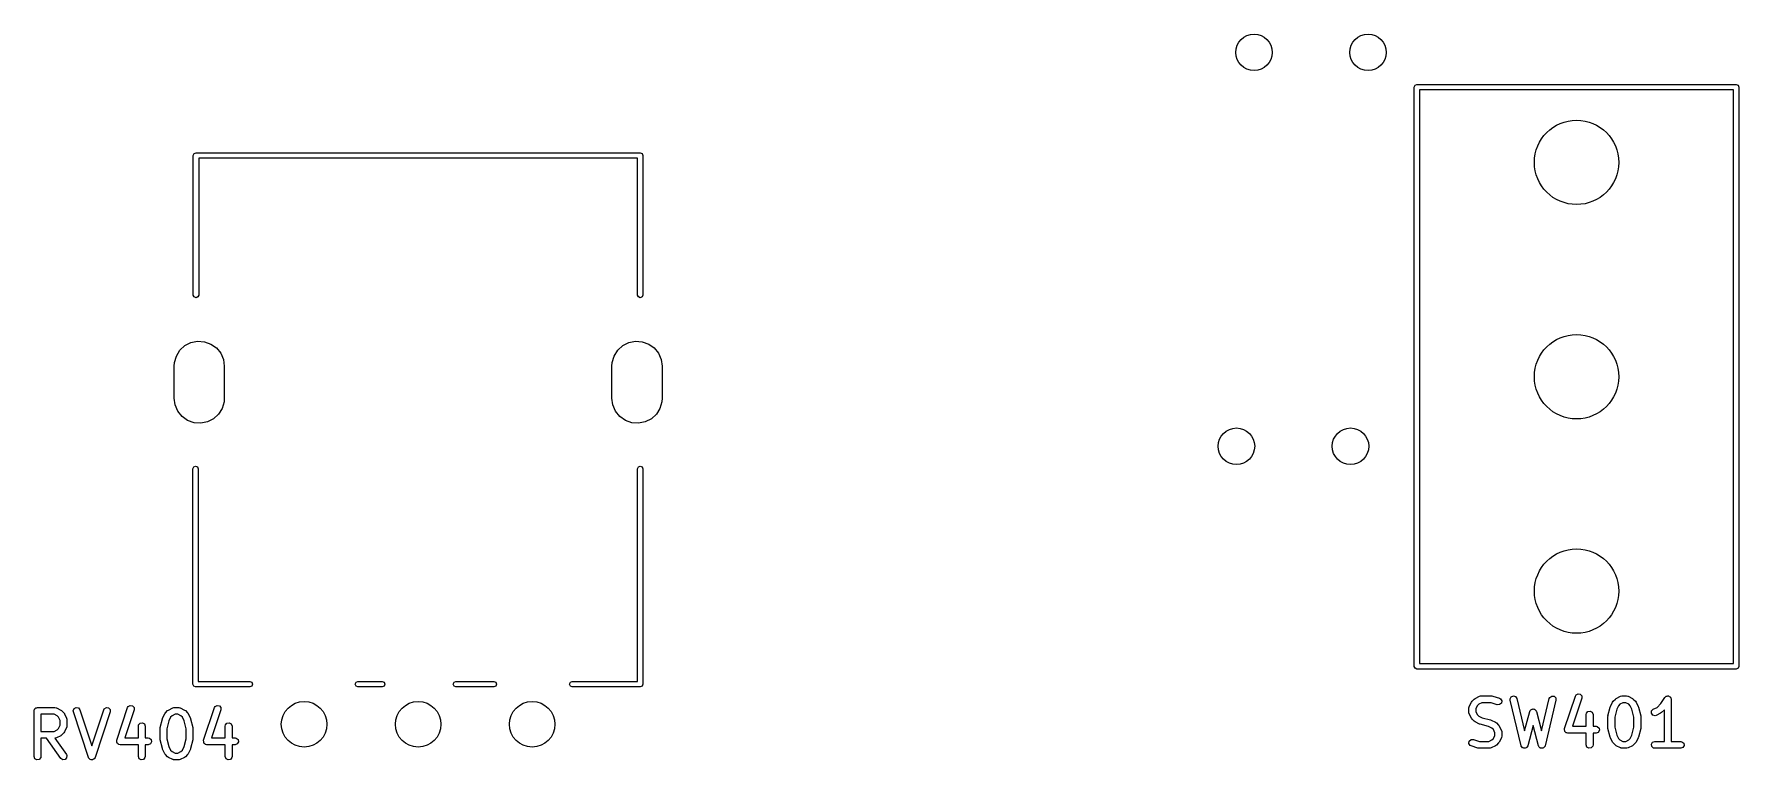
# Model space of a CAD drawing. Extents: x 63 to 233, y -146 to -43.
# Drawn here: x 195.93 to 233.31, y -146.32 to -130.41 of the extents above; entities that cross this region are included whole.
import ezdxf

# ---------------------------------------------------------------- set-up
doc = ezdxf.new("R2010")
doc.units = 0
doc.layers.add('BLACK', color=7, linetype='CONTINUOUS')

msp = doc.modelspace()

# ---------------------------------------------------------------- linework, layer by layer
at = {"layer": 'BLACK', "linetype": 'CONTINUOUS'}
for p, q in [((226.187, -131.572), (226.205, -131.53)), ((226.187, -144.272), (226.187, -131.572)), ((226.205, -131.53), (226.247, -131.512)), ((226.247, -131.512), (233.247, -131.512)), ((233.247, -131.512), (233.289, -131.53)), ((233.289, -131.53), (233.307, -131.572)), ((233.307, -131.572), (233.307, -144.272)), ((226.307, -131.632), (226.307, -144.212)), ((233.187, -131.632), (226.307, -131.632)), ((233.187, -144.212), (233.187, -131.632)), ((199.417, -133.072), (199.435, -133.03)), ((199.417, -136.132), (199.417, -133.072)), ((199.435, -133.03), (199.477, -133.012)), ((199.477, -133.012), (209.217, -133.012)), ((209.217, -133.012), (209.259, -133.03)), ((209.259, -133.03), (209.277, -133.072)), ((209.277, -133.072), (209.277, -136.132)), ((209.157, -133.132), (199.537, -133.132)), ((199.537, -133.132), (199.537, -136.132)), ((209.157, -136.132), (209.157, -133.132)), ((199.435, -136.174), (199.417, -136.132)), ((199.477, -136.192), (199.435, -136.174)), ((199.519, -136.174), (199.477, -136.192)), ((199.537, -136.132), (199.519, -136.174)), ((209.175, -136.174), (209.157, -136.132)), ((209.217, -136.192), (209.175, -136.174)), ((209.259, -136.174), (209.217, -136.192)), ((209.277, -136.132), (209.259, -136.174)), ((199.233, -137.24), (199.366, -137.173)), ((199.366, -137.173), (199.512, -137.143)), ((199.512, -137.143), (199.661, -137.154)), ((199.661, -137.154), (199.802, -137.205)), ((208.833, -137.24), (208.966, -137.173)), ((208.966, -137.173), (209.112, -137.143)), ((209.112, -137.143), (209.261, -137.154)), ((209.261, -137.154), (209.402, -137.205)), ((199.003, -137.612), (199.045, -137.468)), ((199.045, -137.468), (199.123, -137.341)), ((199.123, -137.341), (199.233, -137.24)), ((199.802, -137.205), (199.924, -137.291)), ((199.924, -137.291), (200.017, -137.407)), ((200.017, -137.407), (200.077, -137.544)), ((200.077, -137.544), (200.097, -137.692)), ((208.603, -137.612), (208.645, -137.468)), ((208.645, -137.468), (208.723, -137.341)), ((208.723, -137.341), (208.833, -137.24)), ((209.402, -137.205), (209.524, -137.291)), ((209.524, -137.291), (209.617, -137.407)), ((209.617, -137.407), (209.677, -137.544)), ((209.677, -137.544), (209.697, -137.692)), ((198.997, -137.692), (199.003, -137.612)), ((198.997, -138.392), (198.997, -137.692)), ((200.097, -137.692), (200.097, -138.392)), ((208.597, -137.692), (208.603, -137.612)), ((208.597, -138.392), (208.597, -137.692)), ((209.697, -137.692), (209.697, -138.392)), ((199.017, -138.54), (198.997, -138.392)), ((199.077, -138.677), (199.017, -138.54)), ((199.17, -138.793), (199.077, -138.677)), ((200.049, -138.616), (199.971, -138.743)), ((200.091, -138.472), (200.049, -138.616)), ((200.097, -138.392), (200.091, -138.472)), ((208.617, -138.54), (208.597, -138.392)), ((208.677, -138.677), (208.617, -138.54)), ((208.77, -138.793), (208.677, -138.677)), ((209.649, -138.616), (209.571, -138.743)), ((209.691, -138.472), (209.649, -138.616)), ((209.697, -138.392), (209.691, -138.472)), ((199.292, -138.879), (199.17, -138.793)), ((199.433, -138.93), (199.292, -138.879)), ((199.582, -138.941), (199.433, -138.93)), ((199.728, -138.911), (199.582, -138.941)), ((199.861, -138.844), (199.728, -138.911)), ((199.971, -138.743), (199.861, -138.844)), ((208.892, -138.879), (208.77, -138.793)), ((209.033, -138.93), (208.892, -138.879)), ((209.182, -138.941), (209.033, -138.93)), ((209.328, -138.911), (209.182, -138.941)), ((209.461, -138.844), (209.328, -138.911)), ((209.571, -138.743), (209.461, -138.844)), ((199.407, -139.942), (199.425, -139.9)), ((199.407, -144.662), (199.407, -139.942)), ((199.425, -139.9), (199.467, -139.882)), ((199.467, -139.882), (199.509, -139.9)), ((199.509, -139.9), (199.527, -139.942)), ((199.527, -139.942), (199.527, -144.602)), ((209.157, -139.942), (209.175, -139.9)), ((209.157, -144.602), (209.157, -139.942)), ((209.175, -139.9), (209.217, -139.882)), ((209.217, -139.882), (209.259, -139.9)), ((209.259, -139.9), (209.277, -139.942)), ((209.277, -139.942), (209.277, -144.662)), ((226.205, -144.314), (226.187, -144.272)), ((226.307, -144.212), (233.187, -144.212)), ((233.307, -144.272), (233.289, -144.314)), ((199.425, -144.704), (199.407, -144.662)), ((199.527, -144.602), (200.657, -144.602)), ((200.657, -144.602), (200.699, -144.62)), ((200.699, -144.62), (200.717, -144.662)), ((200.717, -144.662), (200.699, -144.704)), ((202.967, -144.662), (202.985, -144.62)), ((202.985, -144.704), (202.967, -144.662)), ((202.985, -144.62), (203.027, -144.602)), ((203.027, -144.602), (203.557, -144.602)), ((203.557, -144.602), (203.599, -144.62)), ((203.599, -144.62), (203.617, -144.662)), ((203.617, -144.662), (203.599, -144.704)), ((205.117, -144.662), (205.135, -144.62)), ((205.135, -144.704), (205.117, -144.662)), ((205.135, -144.62), (205.177, -144.602)), ((205.177, -144.602), (206.007, -144.602)), ((206.007, -144.602), (206.049, -144.62)), ((206.049, -144.62), (206.067, -144.662)), ((206.067, -144.662), (206.049, -144.704)), ((207.667, -144.662), (207.685, -144.62)), ((207.685, -144.704), (207.667, -144.662)), ((207.685, -144.62), (207.727, -144.602)), ((207.727, -144.602), (209.157, -144.602)), ((209.277, -144.662), (209.259, -144.704)), ((226.247, -144.332), (226.205, -144.314)), ((233.247, -144.332), (226.247, -144.332)), ((233.289, -144.314), (233.247, -144.332)), ((199.467, -144.722), (199.425, -144.704)), ((199.472, -144.72), (199.467, -144.722)), ((199.477, -144.722), (199.472, -144.72)), ((200.657, -144.722), (199.477, -144.722)), ((200.699, -144.704), (200.657, -144.722)), ((203.027, -144.722), (202.985, -144.704)), ((203.557, -144.722), (203.027, -144.722)), ((203.599, -144.704), (203.557, -144.722)), ((205.177, -144.722), (205.135, -144.704)), ((206.007, -144.722), (205.177, -144.722)), ((206.049, -144.704), (206.007, -144.722)), ((207.727, -144.722), (207.685, -144.704)), ((209.217, -144.722), (207.727, -144.722)), ((209.259, -144.704), (209.217, -144.722)), ((227.442, -145.056), (227.455, -145.038)), ((227.455, -145.038), (227.456, -145.037)), ((227.456, -145.037), (227.503, -144.989)), ((227.503, -144.989), (227.522, -144.976)), ((227.522, -144.976), (227.523, -144.975)), ((227.523, -144.975), (227.618, -144.927)), ((227.618, -144.927), (227.643, -144.92)), ((227.643, -144.92), (227.648, -144.921)), ((227.648, -144.921), (227.652, -144.919)), ((227.652, -144.919), (227.89, -144.919)), ((227.89, -144.919), (227.912, -144.923)), ((227.912, -144.923), (227.914, -144.923)), ((227.914, -144.923), (228.056, -144.971)), ((228.056, -144.971), (228.079, -144.983)), ((228.079, -144.983), (228.106, -145.027)), ((228.106, -145.027), (228.099, -145.078)), ((228.292, -144.986), (228.315, -144.94)), ((228.293, -145.012), (228.292, -144.986)), ((228.531, -146.012), (228.293, -145.012)), ((228.315, -144.94), (228.362, -144.92)), ((228.362, -144.92), (228.411, -144.934)), ((228.411, -144.934), (228.439, -144.977)), ((228.439, -144.977), (228.608, -145.688)), ((228.981, -145.688), (229.15, -144.977)), ((229.296, -145.012), (229.058, -146.012)), ((229.15, -144.977), (229.161, -144.953)), ((229.161, -144.953), (229.202, -144.923)), ((229.202, -144.923), (229.253, -144.926)), ((229.253, -144.926), (229.29, -144.961)), ((229.29, -144.961), (229.296, -145.012)), ((229.485, -145.637), (229.723, -144.923)), ((229.866, -144.97), (229.661, -145.586)), ((229.723, -144.923), (229.736, -144.9)), ((229.736, -144.9), (229.78, -144.873)), ((229.78, -144.873), (229.83, -144.881)), ((229.83, -144.881), (229.864, -144.919)), ((229.864, -144.919), (229.866, -144.97)), ((230.537, -145.056), (230.55, -145.038)), ((230.55, -145.038), (230.551, -145.037)), ((230.551, -145.037), (230.599, -144.989)), ((230.599, -144.989), (230.617, -144.976)), ((230.617, -144.976), (230.618, -144.975)), ((230.618, -144.975), (230.713, -144.927)), ((230.713, -144.927), (230.738, -144.92)), ((230.738, -144.92), (230.743, -144.921)), ((230.743, -144.921), (230.747, -144.919)), ((230.747, -144.919), (230.842, -144.919)), ((230.842, -144.919), (230.868, -144.924)), ((230.868, -144.924), (230.871, -144.927)), ((230.871, -144.927), (230.876, -144.927)), ((230.876, -144.927), (230.971, -144.975)), ((230.971, -144.975), (230.989, -144.988)), ((230.989, -144.988), (230.991, -144.989)), ((230.991, -144.989), (231.038, -145.037)), ((231.038, -145.037), (231.051, -145.055)), ((231.593, -145.089), (231.685, -144.953)), ((231.685, -144.953), (231.703, -144.934)), ((231.703, -144.934), (231.707, -144.933)), ((231.707, -144.933), (231.709, -144.929)), ((231.709, -144.929), (231.731, -144.926)), ((231.731, -144.926), (231.752, -144.92)), ((231.752, -144.92), (231.756, -144.921)), ((231.756, -144.921), (231.76, -144.921)), ((231.76, -144.921), (231.779, -144.931)), ((231.779, -144.931), (231.799, -144.94)), ((231.799, -144.94), (231.801, -144.944)), ((231.801, -144.944), (231.804, -144.946)), ((231.804, -144.946), (231.812, -144.967)), ((231.812, -144.967), (231.822, -144.986)), ((231.822, -144.986), (231.821, -144.99)), ((231.821, -144.99), (231.822, -144.994)), ((231.822, -144.994), (231.822, -145.919)), ((195.926, -145.248), (195.928, -145.239)), ((195.926, -146.248), (195.926, -145.248)), ((195.927, -145.235), (195.929, -145.232)), ((195.928, -145.239), (195.927, -145.235)), ((195.929, -145.232), (195.93, -145.223)), ((195.93, -145.223), (195.943, -145.208)), ((195.943, -145.208), (195.953, -145.191)), ((195.953, -145.191), (195.959, -145.189)), ((195.959, -145.189), (195.963, -145.183)), ((195.963, -145.183), (195.983, -145.18)), ((195.983, -145.18), (196.001, -145.173)), ((196.001, -145.173), (196.382, -145.173)), ((196.076, -145.323), (196.076, -145.697)), ((196.364, -145.323), (196.076, -145.323)), ((196.433, -145.358), (196.364, -145.323)), ((196.382, -145.173), (196.408, -145.178)), ((196.408, -145.178), (196.411, -145.181)), ((196.411, -145.181), (196.415, -145.181)), ((196.415, -145.181), (196.511, -145.229)), ((196.463, -145.388), (196.433, -145.358)), ((196.497, -145.457), (196.463, -145.388)), ((196.511, -145.229), (196.529, -145.242)), ((196.529, -145.242), (196.53, -145.243)), ((196.53, -145.243), (196.578, -145.291)), ((196.578, -145.291), (196.591, -145.309)), ((196.591, -145.309), (196.592, -145.31)), ((196.592, -145.31), (196.639, -145.405)), ((196.639, -145.405), (196.647, -145.43)), ((196.783, -145.246), (196.802, -145.199)), ((196.787, -145.272), (196.783, -145.246)), ((197.12, -146.272), (196.787, -145.272)), ((196.802, -145.199), (196.847, -145.174)), ((196.847, -145.174), (196.897, -145.184)), ((196.897, -145.184), (196.929, -145.225)), ((196.929, -145.225), (197.191, -146.011)), ((197.191, -146.011), (197.454, -145.225)), ((197.596, -145.272), (197.263, -146.272)), ((197.454, -145.225), (197.466, -145.202)), ((197.466, -145.202), (197.51, -145.175)), ((197.51, -145.175), (197.56, -145.182)), ((197.56, -145.182), (197.595, -145.221)), ((197.595, -145.221), (197.596, -145.272)), ((197.739, -145.891), (197.977, -145.177)), ((198.12, -145.224), (197.915, -145.84)), ((197.977, -145.177), (197.99, -145.154)), ((197.99, -145.154), (198.034, -145.127)), ((198.034, -145.127), (198.084, -145.135)), ((198.084, -145.135), (198.118, -145.173)), ((198.118, -145.173), (198.12, -145.224)), ((198.738, -145.421), (198.743, -145.409)), ((198.743, -145.405), (198.791, -145.31)), ((198.743, -145.409), (198.743, -145.405)), ((198.791, -145.31), (198.804, -145.292)), ((198.804, -145.292), (198.805, -145.291)), ((198.805, -145.291), (198.853, -145.243)), ((198.853, -145.243), (198.871, -145.23)), ((198.871, -145.23), (198.872, -145.229)), ((198.872, -145.229), (198.967, -145.181)), ((198.92, -145.388), (198.881, -145.465)), ((198.95, -145.358), (198.92, -145.388)), ((199.019, -145.323), (198.95, -145.358)), ((198.967, -145.181), (198.992, -145.174)), ((198.992, -145.174), (198.997, -145.175)), ((198.997, -145.175), (199.001, -145.173)), ((199.001, -145.173), (199.096, -145.173)), ((199.078, -145.323), (199.019, -145.323)), ((199.147, -145.358), (199.078, -145.323)), ((199.096, -145.173), (199.122, -145.178)), ((199.122, -145.178), (199.125, -145.181)), ((199.125, -145.181), (199.13, -145.181)), ((199.13, -145.181), (199.225, -145.229)), ((199.177, -145.388), (199.147, -145.358)), ((199.216, -145.465), (199.177, -145.388)), ((199.225, -145.229), (199.243, -145.242)), ((199.243, -145.242), (199.244, -145.243)), ((199.244, -145.243), (199.292, -145.291)), ((199.292, -145.291), (199.305, -145.309)), ((199.305, -145.309), (199.306, -145.31)), ((199.306, -145.31), (199.354, -145.405)), ((199.354, -145.405), (199.357, -145.418)), ((199.644, -145.891), (199.882, -145.177)), ((200.024, -145.224), (199.819, -145.84)), ((199.882, -145.177), (199.895, -145.154)), ((199.895, -145.154), (199.938, -145.127)), ((199.938, -145.127), (199.989, -145.135)), ((199.989, -145.135), (200.023, -145.173)), ((200.023, -145.173), (200.024, -145.224)), ((227.386, -145.185), (227.391, -145.159)), ((227.386, -145.28), (227.386, -145.185)), ((227.388, -145.284), (227.386, -145.28)), ((227.387, -145.289), (227.388, -145.284)), ((227.394, -145.314), (227.387, -145.289)), ((227.391, -145.159), (227.394, -145.156)), ((227.394, -145.151), (227.442, -145.056)), ((227.394, -145.156), (227.394, -145.151)), ((227.442, -145.409), (227.394, -145.314)), ((227.443, -145.41), (227.442, -145.409)), ((227.456, -145.428), (227.443, -145.41)), ((227.571, -145.134), (227.536, -145.203)), ((227.536, -145.203), (227.536, -145.262)), ((227.536, -145.262), (227.571, -145.331)), ((227.601, -145.104), (227.571, -145.134)), ((227.571, -145.331), (227.601, -145.361)), ((227.669, -145.069), (227.601, -145.104)), ((227.601, -145.361), (227.678, -145.4)), ((227.878, -145.069), (227.669, -145.069)), ((227.678, -145.4), (227.86, -145.445)), ((228.009, -145.113), (227.878, -145.069)), ((228.06, -145.112), (228.009, -145.113)), ((228.099, -145.078), (228.06, -145.112)), ((228.608, -145.688), (228.722, -145.261)), ((228.722, -145.261), (228.733, -145.237)), ((228.733, -145.237), (228.739, -145.233)), ((228.739, -145.233), (228.742, -145.227)), ((228.742, -145.227), (228.759, -145.219)), ((228.759, -145.219), (228.775, -145.208)), ((228.775, -145.208), (228.782, -145.208)), ((228.782, -145.208), (228.788, -145.205)), ((228.788, -145.205), (228.807, -145.21)), ((228.807, -145.21), (228.826, -145.212)), ((228.826, -145.212), (228.831, -145.217)), ((228.831, -145.217), (228.838, -145.219)), ((228.838, -145.219), (228.849, -145.235)), ((228.849, -145.235), (228.863, -145.248)), ((228.863, -145.248), (228.863, -145.255)), ((228.863, -145.255), (228.867, -145.261)), ((228.867, -145.261), (228.981, -145.688)), ((229.958, -145.328), (229.962, -145.302)), ((229.958, -145.586), (229.958, -145.328)), ((229.962, -145.302), (229.995, -145.263)), ((229.995, -145.263), (230.046, -145.254)), ((230.046, -145.254), (230.09, -145.28)), ((230.09, -145.28), (230.108, -145.328)), ((230.108, -145.328), (230.108, -145.586)), ((230.434, -145.375), (230.437, -145.361)), ((230.434, -145.613), (230.434, -145.375)), ((230.436, -145.357), (230.484, -145.167)), ((230.437, -145.361), (230.436, -145.357)), ((230.484, -145.167), (230.489, -145.155)), ((230.489, -145.151), (230.537, -145.056)), ((230.489, -145.155), (230.489, -145.151)), ((230.627, -145.211), (230.584, -145.385)), ((230.584, -145.385), (230.584, -145.604)), ((230.666, -145.134), (230.627, -145.211)), ((230.696, -145.104), (230.666, -145.134)), ((230.765, -145.069), (230.696, -145.104)), ((230.825, -145.069), (230.765, -145.069)), ((230.893, -145.104), (230.825, -145.069)), ((230.923, -145.134), (230.893, -145.104)), ((230.962, -145.211), (230.923, -145.134)), ((231.005, -145.385), (230.962, -145.211)), ((231.005, -145.604), (231.005, -145.385)), ((231.051, -145.055), (231.052, -145.056)), ((231.052, -145.056), (231.1, -145.151)), ((231.1, -145.151), (231.103, -145.164)), ((231.103, -145.164), (231.105, -145.167)), ((231.105, -145.167), (231.153, -145.357)), ((231.153, -145.357), (231.154, -145.372)), ((231.154, -145.372), (231.155, -145.375)), ((231.155, -145.375), (231.155, -145.613)), ((231.389, -145.301), (231.392, -145.25)), ((231.42, -145.343), (231.389, -145.301)), ((231.392, -145.25), (231.428, -145.213)), ((231.47, -145.355), (231.42, -145.343)), ((231.428, -145.213), (231.512, -145.171)), ((231.495, -145.347), (231.47, -145.355)), ((231.59, -145.3), (231.495, -145.347)), ((231.512, -145.171), (231.593, -145.089)), ((231.591, -145.298), (231.59, -145.3)), ((231.61, -145.286), (231.591, -145.298)), ((231.672, -145.223), (231.61, -145.286)), ((231.672, -145.919), (231.672, -145.223)), ((196.076, -145.697), (196.364, -145.697)), ((196.364, -145.697), (196.433, -145.663)), ((196.433, -145.663), (196.463, -145.633)), ((196.463, -145.633), (196.497, -145.564)), ((196.497, -145.564), (196.497, -145.457)), ((196.53, -145.778), (196.512, -145.79)), ((196.578, -145.73), (196.53, -145.778)), ((196.592, -145.71), (196.578, -145.729)), ((196.578, -145.729), (196.578, -145.73)), ((196.639, -145.615), (196.592, -145.71)), ((196.64, -145.611), (196.639, -145.615)), ((196.643, -145.607), (196.64, -145.611)), ((196.647, -145.582), (196.643, -145.607)), ((196.647, -145.43), (196.646, -145.435)), ((196.646, -145.435), (196.647, -145.439)), ((196.647, -145.439), (196.647, -145.582)), ((198.212, -145.582), (198.216, -145.556)), ((198.212, -145.84), (198.212, -145.582)), ((198.216, -145.556), (198.249, -145.517)), ((198.249, -145.517), (198.3, -145.508)), ((198.3, -145.508), (198.344, -145.534)), ((198.344, -145.534), (198.362, -145.582)), ((198.362, -145.582), (198.362, -145.84)), ((198.688, -145.629), (198.69, -145.615)), ((198.688, -145.867), (198.688, -145.629)), ((198.69, -145.611), (198.738, -145.421)), ((198.69, -145.615), (198.69, -145.611)), ((198.881, -145.465), (198.838, -145.639)), ((198.838, -145.639), (198.838, -145.858)), ((199.259, -145.639), (199.216, -145.465)), ((199.259, -145.858), (199.259, -145.639)), ((199.357, -145.418), (199.359, -145.421)), ((199.359, -145.421), (199.407, -145.611)), ((199.407, -145.611), (199.408, -145.626)), ((199.408, -145.626), (199.409, -145.629)), ((199.409, -145.629), (199.409, -145.867)), ((200.116, -145.582), (200.121, -145.556)), ((200.116, -145.84), (200.116, -145.582)), ((200.121, -145.556), (200.154, -145.517)), ((200.154, -145.517), (200.204, -145.508)), ((200.204, -145.508), (200.249, -145.534)), ((200.249, -145.534), (200.266, -145.582)), ((200.266, -145.582), (200.266, -145.84)), ((227.503, -145.476), (227.456, -145.428)), ((227.505, -145.477), (227.503, -145.476)), ((227.523, -145.49), (227.505, -145.477)), ((227.618, -145.538), (227.523, -145.49)), ((227.622, -145.538), (227.618, -145.538)), ((227.634, -145.543), (227.622, -145.538)), ((227.816, -145.589), (227.634, -145.543)), ((227.893, -145.627), (227.816, -145.589)), ((227.86, -145.445), (227.872, -145.451)), ((227.872, -145.451), (227.876, -145.451)), ((227.876, -145.451), (227.971, -145.499)), ((227.923, -145.658), (227.893, -145.627)), ((227.958, -145.726), (227.923, -145.658)), ((227.958, -145.786), (227.958, -145.726)), ((227.971, -145.499), (227.989, -145.512)), ((227.989, -145.512), (227.991, -145.513)), ((227.991, -145.513), (228.038, -145.56)), ((228.038, -145.56), (228.051, -145.579)), ((228.051, -145.579), (228.052, -145.58)), ((228.052, -145.58), (228.1, -145.675)), ((228.1, -145.675), (228.107, -145.7)), ((228.107, -145.7), (228.106, -145.704)), ((228.106, -145.704), (228.108, -145.709)), ((228.108, -145.709), (228.108, -145.804)), ((228.795, -145.571), (228.677, -146.014)), ((228.913, -146.014), (228.795, -145.571)), ((229.483, -145.648), (229.486, -145.643)), ((229.486, -145.668), (229.483, -145.648)), ((229.486, -145.643), (229.485, -145.637)), ((229.487, -145.689), (229.486, -145.668)), ((229.491, -145.693), (229.487, -145.689)), ((229.492, -145.699), (229.491, -145.693)), ((229.507, -145.712), (229.492, -145.699)), ((229.521, -145.727), (229.507, -145.712)), ((229.526, -145.728), (229.521, -145.727)), ((229.531, -145.732), (229.526, -145.728)), ((229.557, -145.736), (229.531, -145.732)), ((229.958, -145.736), (229.557, -145.736)), ((229.661, -145.586), (229.958, -145.586)), ((229.958, -145.994), (229.958, -145.736)), ((230.108, -145.586), (230.176, -145.586)), ((230.176, -145.736), (230.108, -145.736)), ((230.108, -145.736), (230.108, -145.994)), ((230.176, -145.586), (230.201, -145.591)), ((230.224, -145.719), (230.176, -145.736)), ((230.201, -145.591), (230.241, -145.624)), ((230.249, -145.674), (230.224, -145.719)), ((230.241, -145.624), (230.249, -145.674)), ((230.435, -145.617), (230.434, -145.613)), ((230.436, -145.632), (230.435, -145.617)), ((230.484, -145.822), (230.436, -145.632)), ((230.584, -145.604), (230.627, -145.778)), ((230.627, -145.778), (230.666, -145.855)), ((230.923, -145.855), (230.962, -145.778)), ((230.962, -145.778), (231.005, -145.604)), ((231.153, -145.632), (231.105, -145.822)), ((231.155, -145.613), (231.153, -145.628)), ((231.153, -145.628), (231.153, -145.632)), ((196.2, -145.847), (196.076, -145.847)), ((196.076, -145.847), (196.076, -146.248)), ((196.511, -146.291), (196.2, -145.847)), ((196.386, -145.846), (196.383, -145.847)), ((196.383, -145.847), (196.634, -146.205)), ((196.39, -145.847), (196.386, -145.846)), ((196.415, -145.839), (196.39, -145.847)), ((196.511, -145.792), (196.415, -145.839)), ((196.512, -145.79), (196.511, -145.792)), ((197.737, -145.902), (197.739, -145.897)), ((197.74, -145.922), (197.737, -145.902)), ((197.739, -145.897), (197.739, -145.891)), ((197.741, -145.943), (197.74, -145.922)), ((197.745, -145.947), (197.741, -145.943)), ((197.746, -145.953), (197.745, -145.947)), ((197.761, -145.966), (197.746, -145.953)), ((197.775, -145.981), (197.761, -145.966)), ((197.78, -145.982), (197.775, -145.981)), ((197.785, -145.986), (197.78, -145.982)), ((197.81, -145.99), (197.785, -145.986)), ((198.212, -145.99), (197.81, -145.99)), ((197.915, -145.84), (198.212, -145.84)), ((198.212, -146.248), (198.212, -145.99)), ((198.362, -145.84), (198.43, -145.84)), ((198.43, -145.99), (198.362, -145.99)), ((198.362, -145.99), (198.362, -146.248)), ((198.43, -145.84), (198.455, -145.845)), ((198.478, -145.972), (198.43, -145.99)), ((198.455, -145.845), (198.494, -145.878)), ((198.503, -145.928), (198.478, -145.972)), ((198.494, -145.878), (198.503, -145.928)), ((198.689, -145.871), (198.688, -145.867)), ((198.69, -145.886), (198.689, -145.871)), ((198.738, -146.076), (198.69, -145.886)), ((198.74, -146.079), (198.738, -146.076)), ((198.743, -146.091), (198.74, -146.079)), ((198.791, -146.187), (198.743, -146.091)), ((198.838, -145.858), (198.881, -146.032)), ((198.881, -146.032), (198.92, -146.109)), ((198.92, -146.109), (198.95, -146.139)), ((198.95, -146.139), (199.019, -146.173)), ((199.078, -146.173), (199.147, -146.139)), ((199.147, -146.139), (199.177, -146.109)), ((199.177, -146.109), (199.216, -146.032)), ((199.216, -146.032), (199.259, -145.858)), ((199.354, -146.091), (199.306, -146.187)), ((199.359, -146.076), (199.354, -146.088)), ((199.354, -146.088), (199.354, -146.091)), ((199.407, -145.886), (199.359, -146.076)), ((199.409, -145.867), (199.407, -145.882)), ((199.407, -145.882), (199.407, -145.886)), ((199.641, -145.902), (199.644, -145.897)), ((199.645, -145.922), (199.641, -145.902)), ((199.644, -145.897), (199.644, -145.891)), ((199.645, -145.943), (199.645, -145.922)), ((199.649, -145.947), (199.645, -145.943)), ((199.65, -145.953), (199.649, -145.947)), ((199.666, -145.966), (199.65, -145.953)), ((199.68, -145.981), (199.666, -145.966)), ((199.685, -145.982), (199.68, -145.981)), ((199.69, -145.986), (199.685, -145.982)), ((199.715, -145.99), (199.69, -145.986)), ((200.116, -145.99), (199.715, -145.99)), ((199.819, -145.84), (200.116, -145.84)), ((200.116, -146.248), (200.116, -145.99)), ((200.266, -145.84), (200.334, -145.84)), ((200.334, -145.99), (200.266, -145.99)), ((200.266, -145.99), (200.266, -146.248)), ((200.334, -145.84), (200.36, -145.845)), ((200.382, -145.972), (200.334, -145.99)), ((200.36, -145.845), (200.399, -145.878)), ((200.408, -145.928), (200.382, -145.972)), ((200.399, -145.878), (200.408, -145.928)), ((227.388, -145.962), (227.395, -145.911)), ((227.415, -146.006), (227.388, -145.962)), ((227.395, -145.911), (227.434, -145.877)), ((227.438, -146.018), (227.415, -146.006)), ((227.434, -145.877), (227.485, -145.876)), ((227.58, -146.066), (227.438, -146.018)), ((227.485, -145.876), (227.616, -145.919)), ((227.582, -146.065), (227.58, -146.066)), ((227.604, -146.069), (227.582, -146.065)), ((227.842, -146.069), (227.604, -146.069)), ((227.616, -145.919), (227.825, -145.919)), ((227.825, -145.919), (227.893, -145.885)), ((227.846, -146.068), (227.842, -146.069)), ((227.851, -146.069), (227.846, -146.068)), ((227.876, -146.061), (227.851, -146.069)), ((227.971, -146.014), (227.876, -146.061)), ((227.893, -145.885), (227.923, -145.855)), ((227.923, -145.855), (227.958, -145.786)), ((227.972, -146.013), (227.971, -146.014)), ((227.991, -146), (227.972, -146.013)), ((228.038, -145.952), (227.991, -146)), ((228.039, -145.951), (228.038, -145.952)), ((228.052, -145.933), (228.039, -145.951)), ((228.1, -145.837), (228.052, -145.933)), ((228.103, -145.83), (228.1, -145.833)), ((228.1, -145.833), (228.1, -145.837)), ((228.108, -145.804), (228.103, -145.83)), ((228.536, -146.018), (228.531, -146.012)), ((228.536, -146.026), (228.536, -146.018)), ((228.549, -146.039), (228.536, -146.026)), ((228.559, -146.055), (228.549, -146.039)), ((228.567, -146.057), (228.559, -146.055)), ((228.573, -146.062), (228.567, -146.057)), ((228.591, -146.064), (228.573, -146.062)), ((228.609, -146.069), (228.591, -146.064)), ((228.616, -146.066), (228.609, -146.069)), ((228.624, -146.067), (228.616, -146.066)), ((228.639, -146.056), (228.624, -146.067)), ((228.656, -146.049), (228.639, -146.056)), ((228.659, -146.042), (228.656, -146.049)), ((228.666, -146.037), (228.659, -146.042)), ((228.677, -146.014), (228.666, -146.037)), ((228.917, -146.02), (228.913, -146.014)), ((228.918, -146.028), (228.917, -146.02)), ((228.931, -146.041), (228.918, -146.028)), ((228.942, -146.056), (228.931, -146.041)), ((228.95, -146.058), (228.942, -146.056)), ((228.955, -146.063), (228.95, -146.058)), ((228.974, -146.064), (228.955, -146.063)), ((228.992, -146.069), (228.974, -146.064)), ((228.999, -146.066), (228.992, -146.069)), ((229.007, -146.066), (228.999, -146.066)), ((229.021, -146.055), (229.007, -146.066)), ((229.038, -146.047), (229.021, -146.055)), ((229.041, -146.04), (229.038, -146.047)), ((229.048, -146.036), (229.041, -146.04)), ((229.058, -146.012), (229.048, -146.036)), ((229.975, -146.043), (229.958, -145.994)), ((230.02, -146.068), (229.975, -146.043)), ((230.07, -146.059), (230.02, -146.068)), ((230.103, -146.02), (230.07, -146.059)), ((230.108, -145.994), (230.103, -146.02)), ((230.486, -145.825), (230.484, -145.822)), ((230.489, -145.837), (230.486, -145.825)), ((230.537, -145.933), (230.489, -145.837)), ((230.538, -145.934), (230.537, -145.933)), ((230.551, -145.952), (230.538, -145.934)), ((230.599, -146), (230.551, -145.952)), ((230.6, -146), (230.599, -146)), ((230.618, -146.014), (230.6, -146)), ((230.713, -146.061), (230.618, -146.014)), ((230.666, -145.855), (230.696, -145.885)), ((230.696, -145.885), (230.765, -145.919)), ((230.718, -146.062), (230.713, -146.061)), ((230.721, -146.065), (230.718, -146.062)), ((230.747, -146.069), (230.721, -146.065)), ((230.842, -146.069), (230.747, -146.069)), ((230.765, -145.919), (230.825, -145.919)), ((230.825, -145.919), (230.893, -145.885)), ((230.846, -146.068), (230.842, -146.069)), ((230.851, -146.069), (230.846, -146.068)), ((230.876, -146.061), (230.851, -146.069)), ((230.971, -146.014), (230.876, -146.061)), ((230.893, -145.885), (230.923, -145.855)), ((230.972, -146.013), (230.971, -146.014)), ((230.991, -146), (230.972, -146.013)), ((231.038, -145.952), (230.991, -146)), ((231.039, -145.951), (231.038, -145.952)), ((231.052, -145.933), (231.039, -145.951)), ((231.1, -145.837), (231.052, -145.933)), ((231.105, -145.822), (231.1, -145.834)), ((231.1, -145.834), (231.1, -145.837)), ((231.387, -145.981), (231.413, -145.937)), ((231.396, -146.032), (231.387, -145.981)), ((231.436, -146.065), (231.396, -146.032)), ((231.413, -145.937), (231.461, -145.919)), ((231.461, -146.069), (231.436, -146.065)), ((231.461, -145.919), (231.672, -145.919)), ((232.033, -146.069), (231.461, -146.069)), ((231.822, -145.919), (232.033, -145.919)), ((232.033, -145.919), (232.058, -145.924)), ((232.081, -146.052), (232.033, -146.069)), ((232.058, -145.924), (232.098, -145.957)), ((232.107, -146.007), (232.081, -146.052)), ((232.098, -145.957), (232.107, -146.007)), ((195.943, -146.297), (195.926, -146.248)), ((195.988, -146.322), (195.943, -146.297)), ((196.038, -146.313), (195.988, -146.322)), ((196.071, -146.274), (196.038, -146.313)), ((196.076, -146.248), (196.071, -146.274)), ((196.553, -146.321), (196.511, -146.291)), ((196.604, -146.316), (196.553, -146.321)), ((196.64, -146.28), (196.604, -146.316)), ((196.634, -146.205), (196.645, -146.229)), ((196.645, -146.229), (196.64, -146.28)), ((197.122, -146.274), (197.12, -146.272)), ((197.122, -146.276), (197.122, -146.274)), ((197.137, -146.294), (197.122, -146.276)), ((197.152, -146.312), (197.137, -146.294)), ((197.154, -146.313), (197.152, -146.312)), ((197.156, -146.314), (197.154, -146.313)), ((197.179, -146.318), (197.156, -146.314)), ((197.202, -146.323), (197.179, -146.318)), ((197.204, -146.322), (197.202, -146.323)), ((197.206, -146.322), (197.204, -146.322)), ((197.227, -146.309), (197.206, -146.322)), ((197.248, -146.298), (197.227, -146.309)), ((197.25, -146.295), (197.248, -146.296)), ((197.248, -146.296), (197.248, -146.298)), ((197.263, -146.272), (197.25, -146.295)), ((198.229, -146.297), (198.212, -146.248)), ((198.274, -146.322), (198.229, -146.297)), ((198.324, -146.313), (198.274, -146.322)), ((198.357, -146.274), (198.324, -146.313)), ((198.362, -146.248), (198.357, -146.274)), ((198.792, -146.188), (198.791, -146.187)), ((198.805, -146.206), (198.792, -146.188)), ((198.853, -146.254), (198.805, -146.206)), ((198.854, -146.254), (198.853, -146.254)), ((198.872, -146.268), (198.854, -146.254)), ((198.967, -146.315), (198.872, -146.268)), ((198.972, -146.316), (198.967, -146.315)), ((198.975, -146.319), (198.972, -146.316)), ((199.001, -146.323), (198.975, -146.319)), ((199.096, -146.323), (199.001, -146.323)), ((199.019, -146.173), (199.078, -146.173)), ((199.1, -146.322), (199.096, -146.323)), ((199.105, -146.323), (199.1, -146.322)), ((199.13, -146.315), (199.105, -146.323)), ((199.225, -146.268), (199.13, -146.315)), ((199.226, -146.267), (199.225, -146.268)), ((199.244, -146.254), (199.226, -146.267)), ((199.292, -146.206), (199.244, -146.254)), ((199.293, -146.205), (199.292, -146.206)), ((199.306, -146.187), (199.293, -146.205)), ((200.134, -146.297), (200.116, -146.248)), ((200.178, -146.322), (200.134, -146.297)), ((200.229, -146.313), (200.178, -146.322)), ((200.262, -146.274), (200.229, -146.313)), ((200.266, -146.248), (200.262, -146.274))]:
    msp.add_line(p, q, dxfattribs=at)
at = {"layer": 'BLACK'}
for centre, radius in [((222.675, -130.81), 0.4), ((225.175, -130.81), 0.4), ((229.747, -133.222), 0.925), ((229.747, -137.922), 0.925), ((222.29, -139.446), 0.4), ((224.79, -139.446), 0.4), ((229.747, -142.622), 0.925), ((201.847, -145.542), 0.5), ((204.347, -145.542), 0.5), ((206.847, -145.542), 0.5)]:
    msp.add_circle(centre, radius, dxfattribs=at)

doc.saveas('drawing.dxf')
